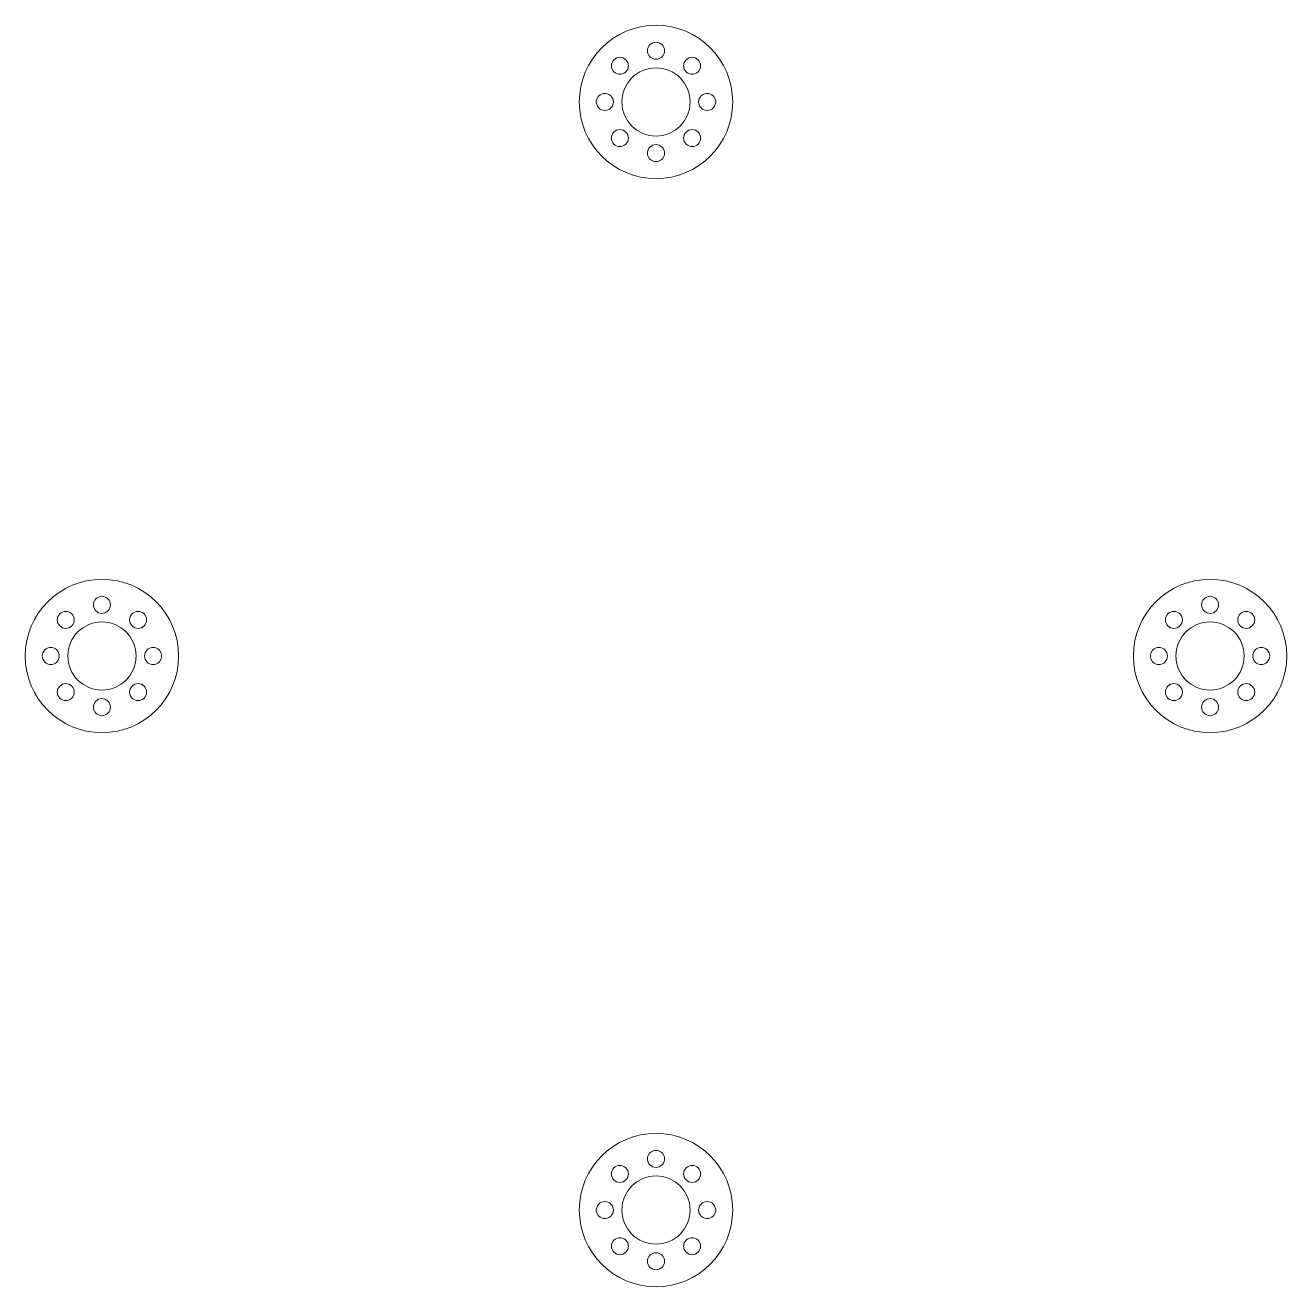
# Model space of a CAD drawing. Header units: millimetres. Extents: x -74 to 74, y -74 to 74.
import ezdxf

# ---------------------------------------------------------------- set-up
doc = ezdxf.new("R2010")
doc.units = ezdxf.units.MM
doc.layers.get('0').update_dxf_attribs({"lineweight": 0})

msp = doc.modelspace()

# ---------------------------------------------------------------- linework, layer by layer
for centre, radius in [((0, 65), 9), ((0, 71), 1), ((-4.24, 69.24), 1), ((4.24, 69.24), 1), ((0, 65), 4), ((-6, 65), 1), ((6, 65), 1), ((-4.24, 60.76), 1), ((4.24, 60.76), 1), ((0, 59), 1), ((-65, 0), 9), ((65, 0), 9), ((-65, 6), 1), ((65, 6), 1), ((-69.24, 4.24), 1), ((-60.76, 4.24), 1), ((60.76, 4.24), 1), ((69.24, 4.24), 1), ((-65, 0), 4), ((65, 0), 4), ((-71, 0), 1), ((-59, 0), 1), ((59, 0), 1), ((71, 0), 1), ((-69.24, -4.24), 1), ((-60.76, -4.24), 1), ((60.76, -4.24), 1), ((69.24, -4.24), 1), ((-65, -6), 1), ((65, -6), 1), ((0, -65), 9), ((0, -59), 1), ((-4.24, -60.76), 1), ((4.24, -60.76), 1), ((0, -65), 4), ((-6, -65), 1), ((6, -65), 1), ((-4.24, -69.24), 1), ((4.24, -69.24), 1), ((0, -71), 1)]:
    msp.add_circle(centre, radius)

doc.saveas('drawing.dxf')
